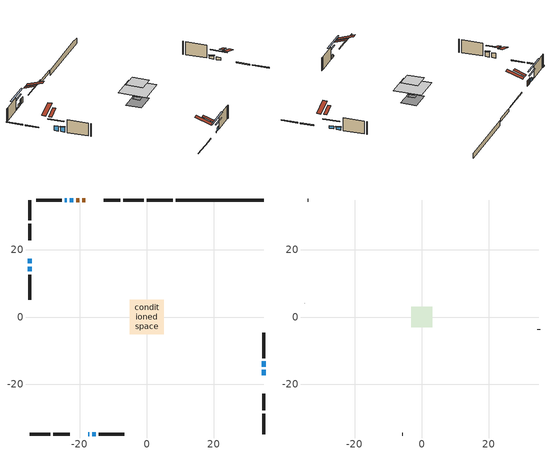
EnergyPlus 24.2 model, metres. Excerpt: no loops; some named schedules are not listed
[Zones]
conditioned space
 floor adiabatic (Floor2 construction): -1.28,-1.28 -1.28,1.28 1.28,1.28 1.28,-1.28 z1
 floor adiabatic (AdiabaticFloorConstruction): -5.12,-5.12 -5.12,5.12 5.12,5.12 5.12,-5.12 z3.44
 floor foundation (Slab1 construction): -3.74,-2.82 -3.74,2.82 3.74,2.82 3.74,-2.82 z-1.45
 floor foundation (Slab2 construction): -1.28,-1.28 -1.28,1.28 1.28,1.28 1.28,-1.28 z0
 wall outside (RimJoist1 construction): -0.88,34.82 -6.96,34.82 / -34.82,-34.82 -28.73,-34.82 / -34.82,34.82 -34.82,28.73 / 34.82,-34.82 34.82,-28.73 z1:1.3
 wall outside (RimJoist2 construction): -7.89,34.82 -12.81,34.82 / -27.8,-34.82 -22.89,-34.82 / -34.82,27.8 -34.82,22.89 / 34.82,-27.8 34.82,-22.89 z1:1.3
 wall outside (AdiabaticWallConstruction 1): -18.31,34.82 -19.15,34.82 / -20.08,34.82 -20.92,34.82 z1:3.03
 wall outside (AdiabaticWallConstruction): 34.82,-17.38 34.82,-15.73 / 34.82,-14.8 34.82,-13.15 z1:2.03; -17.38,-34.82 -17.09,-34.82 / -23.79,34.82 -24.36,34.82 z1:1.36; -21.85,34.82 -22.86,34.82 / -16.17,-34.82 -15.15,-34.82 z1:2.26; -34.82,17.38 -34.82,15.93 / -34.82,15.01 -34.82,13.56 z1:2.8
 wall outside (Wall1 construction): -25.29,34.82 -32.84,34.82 / -14.23,-34.82 -6.68,-34.82 / -34.82,12.63 -34.82,5.08 / 34.82,-12.22 34.82,-4.67 z1:5.88
 wall foundation (FoundationWall1 construction): 8.6,34.82,-1.45 8.6,34.82,0.61 32.19,34.82,0.61 32.19,34.82,0.5 34.82,34.82,0.5 34.82,34.82,-1.45
 wall foundation (FoundationWall2 construction): 7.67,34.82 0.05,34.82 z0:1
 window (WindowConstruction): 34.82,-17.38 34.82,-15.73 z1:2.03
 window (WindowConstruction 7): -17.38,-34.82 -17.1,-34.82 z1:1.35
 window (WindowConstruction 1): -21.85,34.82 -22.86,34.82 z1:2.26
 window (WindowConstruction 2): -16.17,-34.82 -15.16,-34.82 z1:2.26
 window (WindowConstruction 3): -34.82,17.38 -34.82,15.93 z1:2.8
 window (WindowConstruction 4): 34.82,-14.8 34.82,-13.15 z1:2.03
 window (WindowConstruction 5): -34.82,15.01 -34.82,13.56 z1:2.8
 window (WindowConstruction 6): -23.79,34.82 -24.36,34.82 z1:1.35
 door (Door): -18.31,34.82 -19.15,34.82 z1:3.03
 door (Door 1): -20.08,34.82 -20.92,34.82 z1:3.03
 ceiling adiabatic (AdiabaticFloorConstruction): 5.12,-5.12 5.12,5.12 -5.12,5.12 -5.12,-5.12 z3.44
 roof outside (Roof2 construction): -17.38,34.82,5.88 -17.38,30.57,7.29 -16.26,30.57,7.29 -16.26,34.82,5.88; -18.31,-34.82,5.88 -18.31,-30.57,7.29 -19.43,-30.57,7.29 -19.43,-34.82,5.88; -34.82,18.31,5.88 -30.57,18.31,7.29 -30.57,19.43,7.29 -34.82,19.43,5.88; 34.82,-18.31,5.88 30.57,-18.31,7.29 30.57,-19.43,7.29 34.82,-19.43,5.88
attic - vented
 floor to conditioned space (Floor1 construction Reversed): -3.11,-3.11 -3.11,3.11 3.11,3.11 3.11,-3.11 z5.88
 wall outside (Wall4 construction): -33.77,34.82 -33.89,34.82 / -5.75,-34.82 -5.63,-34.82 / -34.82,4.15 -34.82,4.03 / 34.82,-3.74 34.82,-3.62 z1:5.88
 roof outside (Roof1 construction): -15.33,34.82,5.88 -15.33,28.75,7.9 -13.73,28.75,7.9 -13.73,34.82,5.88; -20.36,-34.82,5.88 -20.36,-28.75,7.9 -21.96,-28.75,7.9 -21.96,-34.82,5.88; -34.82,20.36,5.88 -28.75,20.36,7.9 -28.75,21.96,7.9 -34.82,21.96,5.88; 34.82,-20.36,5.88 28.75,-20.36,7.9 28.75,-21.96,7.9 34.82,-21.96,5.88
shading: 34.82,-13.47 34.82,-19.64 35.23,-19.64 35.23,-13.47 z4.29; -12.1,-34.82 -22.38,-34.82 -22.38,-35.23 -12.1,-35.23 z6.35; -25.12,34.82 -19.59,34.82 -19.59,35.23 -25.12,35.23 z4.52; -12.9,-34.82 -18.43,-34.82 -18.43,-35.23 -12.9,-35.23 z4.52; -34.82,13.68 -34.82,19.64 -35.23,19.64 -35.23,13.68 z5.06; 34.82,-12.95 34.82,-15 35.23,-15 35.23,-12.95 z2.23; -34.82,13.36 -34.82,15.21 -35.23,15.21 -35.23,13.36 z3; -29.36,34.82 -18.79,34.82 -18.79,35.23 -29.36,35.23 z6.35
[Building]
Building 1: Terrain=Suburbs
[Site:Location]
Winnipeg Intl AP_MB: Latitude {deg}=49.91; Longitude {deg}=-97.24; Time Zone {hr}=-6; Elevation {m}=239; Keep Site Location Information=Yes
[Site:GroundTemperature:Shallow]
-2.46526, -5.11642, -5.32873, -4.07063, 0.979979, 6.00706, 10.3653, 13.1261, 13.3606, 11.1152, 6.8681, 1.99523
[Site:WaterMainsTemperature]
Calculation Method=Schedule; Temperature Schedule=mains temperature schedule
[Material] Roughness=Rough; Thermal Absorptance=0.9
Name | Thickness {m} | Conductivity {W/m-K} | Density {kg/m3} | Specific Heat {J/kg-K} | Solar Absorptance | Visible Absorptance
asphalt or fiberglass shingles | 0.00635 | 0.162714 | 1121.4 | 1465.45 | 0.84 | 0.84
ceiling loosefill ins | 0.169333 | 0.0480833 | 16.02 | 1046.75 | 0.7 | 0.7
ceiling stud and cavity | 0.1397 | 0.0892432 | 65.682 | 1177.47 | 0.7 | 0.7
concrete 4.0 in. | 0.1016 | 1.803125 | 2242.8 | 837.4 | 0.7 | 0.7
concrete 8.0 in. | 0.2032 | 1.803125 | 2242.8 | 837.4 | 0.7 | 0.7
door material | 0.04445 | 0.20624 | 512.64 | 1214.23 | 0.7 | 0.7
door material 1 | 0.04445 | 0.188738 | 512.64 | 1214.23 | 0.7 | 0.7
exterior vertical ins | 0.0454343 | 0.029427 | 32.04 | 1214.23 | 0.7 | 0.7
exterior vertical ins 1 | 0.0408312 | 0.029427 | 32.04 | 1214.23 | 0.7 | 0.7
floor covering | 0.0127 | 9.015625 | 54.468 | 1339.84 | 0.6 | 0.6
floor covering 1 | 0.0127 | 0.0433444 | 54.468 | 1339.84 | 0.6 | 0.6
floor rigid ins; wall rigid ins | 0.512978 | 0.029427 | 32.04 | 1214.23 | 0.7 | 0.7
floor stud and cavity | 0.0889 | 0.277099 | 50.32683 | 1063.81 | 0.7 | 0.7
floor stud and cavity 1 | 0.1397 | 1.75129 | 37.0049 | 1207.88 | 0.7 | 0.7
furniture material conditioned space 1 | 0.1524 | 0.115458 | 640.8 | 1214.23 | 0.6 | 0.6
gypsum board | 0.0127 | 0.160291 | 801 | 837.4 | 0.6 | 0.6
gypsum board 1 | 0.0127 | 0.160291 | 801 | 837.4 | 0.7 | 0.7
osb sheathing 0.5 in. | 0.0127 | 0.115458 | 512.64 | 1214.23 | 0.7 | 0.7
osb sheathing 0.75 in. | 0.01905 | 0.115458 | 512.64 | 1214.23 | 0.7 | 0.7
osb sheathing 2.0 in. | 0.0508 | 0.115458 | 512.64 | 1214.23 | 0.7 | 0.7
rim joist stud and cavity | 0.0508 | 0.177588 | 50.32683 | 1063.81 | 0.6 | 0.6
rim joist stud and cavity 1 | 0.0508 | 0.029095 | 125.044 | 1163.47 | 0.6 | 0.6
roof stud and cavity | 0.2032 | 0.117183 | 78.34581 | 1123.46 | 0.7 | 0.7
wall stud and cavity | 0.1397 | 0.278387 | 139.0536 | 1170.24 | 0.7 | 0.7
wall stud and cavity 1 | 0.0889 | 6.1454 | 50.32683 | 1063.81 | 0.6 | 0.6
wall stud and cavity 2 | 0.0889 | 0.380278 | 52.3479 | 1209.89 | 0.7 | 0.7
wall stud and cavity 3 | 0.0889 | 0.391764 | 83.0341 | 1211.67 | 0.7 | 0.7
wood siding | 0.0254 | 0.102417 | 544.68 | 1172.36 | 0.4 | 0.4
wood siding 1 | 0.00254 | 0.102417 | 544.68 | 1172.36 | 0.4 | 0.4
wood siding 2; wood siding 3; wood siding 4 | 0.0254 | 0.102417 | 544.68 | 1172.36 | 0.7 | 0.7
[WindowMaterial:SimpleGlazingSystem]
Name | U-Factor {W/m2-K} | Solar Heat Gain Coefficient
WindowMaterial | 4.28632 | 0.68
WindowMaterial 1 | 4.10292 | 0.69
WindowMaterial 2 | 3.85479 | 0.71
WindowMaterial 3 | 2.90827 | 0.43
[Construction]
AdiabaticFloorConstruction: floor stud and cavity 1, floor rigid ins, osb sheathing 0.75 in., floor covering 1
AdiabaticWallConstruction: wood siding 3, wall rigid ins, wall stud and cavity 2, gypsum board
AdiabaticWallConstruction 1: wood siding 4, wall rigid ins, wall stud and cavity 2, gypsum board
Door: door material
Door 1: door material 1
Floor1 construction Reversed: gypsum board, ceiling stud and cavity, ceiling loosefill ins
Floor2 construction: floor stud and cavity, floor covering
FoundationWall1 construction; FoundationWall2 construction: concrete 8.0 in., gypsum board 1
furniture construction conditioned space 1: furniture material conditioned space 1
PartitionWallConstruction: gypsum board, wall stud and cavity 3, gypsum board
RimJoist1 construction: wood siding 2, rim joist stud and cavity
RimJoist2 construction: wood siding 2, osb sheathing 2.0 in., rim joist stud and cavity 1
Roof1 construction: asphalt or fiberglass shingles
Roof2 construction: asphalt or fiberglass shingles, osb sheathing 0.75 in., roof stud and cavity, gypsum board
Slab1 construction; Slab2 construction: concrete 4.0 in.
Wall1 construction: wood siding, osb sheathing 0.5 in., wall stud and cavity, gypsum board
Wall4 construction: wood siding 1, wall stud and cavity 1
WindowConstruction; WindowConstruction 4: WindowMaterial
WindowConstruction 1; WindowConstruction 2: WindowMaterial 1
WindowConstruction 3; WindowConstruction 5: WindowMaterial 2
WindowConstruction 6; WindowConstruction 7: WindowMaterial 3
[Zone] Multiplier=1; Part of Total Floor Area=Yes
Name | Volume {m3}
attic - vented | 12.7329
conditioned space | 367.7
[Space]
Name | Zone | Volume {m3}
attic - vented 1 | attic - vented | 12.7329
conditioned space 1 | conditioned space | 367.7
[ZoneInfiltration:EffectiveLeakageArea]
infil attic - vented 1: Zone or Space=attic - vented 1; Schedule=Always On Discrete; Effective Air Leakage Area {cm2}=1293; Stack Coefficient=0.000479736; Wind Coefficient=1.47986e-05
[ZoneMixing]
whole house fan mix: Zone or Space=attic - vented; Schedule=Always On Continuous; Design Flow Rate Calculation Method=Flow/Zone; Design Flow Rate {m3/s}=0; Source Zone or Space=conditioned space
[SurfaceProperty:ExposedFoundationPerimeter] Exposed Perimeter Calculation Method=TotalExposedPerimeter
Name | Total Exposed Perimeter {m}
Slab1 | 26.213
Slab2 | 7.62
[InternalMass] Zone or ZoneList=conditioned space; Space or SpaceList=conditioned space 1
Name | Construction | Surface Area {m2}
furniture mass conditioned space 1 | furniture construction conditioned space 1 | 64.0427
partition wall mass | PartitionWallConstruction | 153.603
[Lights]
interior lighting: Zone or ZoneList or Space or SpaceList=conditioned space 1; Schedule=interior lighting schedule; Design Level Calculation Method=LightingLevel; Lighting Level {W}=343.2; Return Air Fraction=0; Fraction Radiant=0.6; Fraction Visible=0.2; Fraction Replaceable=1
[People]
occupants: Zone or ZoneList or Space or SpaceList=conditioned space 1; Number of People Schedule=occupants schedule; Number of People Calculation Method=People; Number of People=3; Fraction Radiant=0.314171; Sensible Heat Fraction=0.56303; Activity Level Schedule=occupants activity schedule; Carbon Dioxide Generation Rate {m3/s-W}=0; Enable ASHRAE 55 Comfort Warnings=No; Mean Radiant Temperature Calculation Type=EnclosureAveraged
[ElectricEquipment] Zone or ZoneList or Space or SpaceList=conditioned space 1; Design Level Calculation Method=EquipmentLevel
Name | Schedule | Design Level {W} | Fraction Latent | Fraction Radiant | Fraction Lost
clothes dryer | clothes dryer schedule | 140.772 | 0.015 | 0.081 | 0.85
clothes washer | clothes washer schedule | 32.1985 | 0.03 | 0.162 | 0.7
cooking range | cooking range schedule | 215.147 | 0.08 | 0.432 | 0.2
dishwasher | dishwasher schedule | 66.8632 | 0.3 | 0.18 | 0.4
fridge | fridge schedule | 72.9452 | 0 | 0.6 | 0
mech vent house fan | mech vent house fan schedule | 10 | 0 | 0 | 1
mech vent house fan cfis | mech vent house fan cfis schedule | 0 | 0 | 0 | 0
misc plug loads | misc plug loads schedule | 494.7 | 0.045 | 0.513 | 0.1
whole house fan | Always On Discrete | 0 | 0 | 0 | 1
[OtherEquipment] Zone or ZoneList or Space or SpaceList=conditioned space 1; Design Level Calculation Method=EquipmentLevel
Name | Fuel Type | Schedule | Design Level {W} | Fraction Latent | Fraction Radiant | Fraction Lost
clothes dryer 1 | Electricity | clothes dryer schedule | 0 | 0.015 | 0.081 | 0.85
cooking range 1 | Electricity | cooking range schedule | 0 | 0.08 | 0.432 | 0.2
general water use latent | None | general water use schedule | 62.594 | 1 | 0 | 0
general water use sensible | None | general water use schedule | -61.6891 | 0 | 0.6 | 0
mech vent house fan latent load | None | Always On Discrete | 0 | 1 | 0 | 0
mech vent house fan sensible load | None | Always On Discrete | 0 | 0 | 0 | 0
water heater energy adjustment1 | Electricity | Always On Discrete | 0.01 | 0 | 0 | 1
[ZoneInfiltration:DesignFlowRate] Zone or ZoneList or Space or SpaceList=conditioned space 1; Schedule=Always On Discrete; Design Flow Rate Calculation Method=Flow/Zone; Design Flow Rate {m3/s}=0
infil flow; natural vent flow; whole house fan flow
[AvailabilityManager:Scheduled]
furnace airloop Availability Manager: Schedule=Always On Discrete
[Foundation:Kiva] Initial Indoor Air Temperature {C}=21; Wall Depth Below Slab {m}=0.2032; Custom Block X Position 1 {m}=0.2159; Custom Block Z Position 1 {m}=0
Name | Wall Height Above Grade {m} | Custom Block Material Name 1 | Custom Block Depth 1 {m}
Foundation Kiva 1 | 0.609996 | exterior vertical ins | 2.05999
Foundation Kiva 2 | 0.999988 | exterior vertical ins 1 | 0.999988
[Foundation:Kiva:Settings]
Soil Conductivity {W/m-K}=0.849921; Soil Density {kg/m3}=1842.3; Soil Specific Heat {J/kg-K}=418.7; Ground Solar Absorptivity=0.9; Ground Thermal Absorptivity=0.9; Ground Surface Roughness {m}=0.03; Far-Field Width {m}=40; Deep-Ground Boundary Condition=ZeroFlux; Deep-Ground Depth {m}=40; Minimum Cell Dimension {m}=0.2; Maximum Cell Growth Coefficient=3; Simulation Timestep=Timestep
[Exterior:Lights]
exterior lighting: Schedule=exterior lighting schedule; Design Level {W}=75.6
[EnergyManagementSystem:GlobalVariable]
furnace_airloop_Fan_RTF
infil_program_Qfan
infil_program_Qinf
natural_vent_program_Qnv
natural_vent_program_Qwhf
[EnergyManagementSystem:Sensor]
Name | Output:Variable or Output:Meter Index Key | Output:Variable or Output:Meter
airflow_gain | infil flow | Infiltration Sensible Heat Gain Energy
airflow_gain_1 | natural vent flow | Infiltration Sensible Heat Gain Energy
airflow_gain_2 | whole house fan flow | Infiltration Sensible Heat Gain Energy
airflow_loss | infil flow | Infiltration Sensible Heat Loss Energy
airflow_loss_1 | natural vent flow | Infiltration Sensible Heat Loss Energy
airflow_loss_2 | whole house fan flow | Infiltration Sensible Heat Loss Energy
clg_load_cond |  | Cooling:EnergyTransfer:Zone:CONDITIONED SPACE
clg_sp_s; clg_sp_s_1 | cooling setpoint | Schedule Value
clothes_dryer_exhaust_0_sch_s | clothes dryer exhaust 0 schedule | Schedule Value
cool_season | cooling season schedule | Schedule Value
htg_load_cond |  | Heating:EnergyTransfer:Zone:CONDITIONED SPACE
htg_sp_s; htg_sp_s_1 | heating setpoint | Schedule Value
ig_ee_conv | clothes dryer | Electric Equipment Convective Heating Energy
ig_ee_conv_2 | cooking range | Electric Equipment Convective Heating Energy
ig_ee_conv_4 | fridge | Electric Equipment Convective Heating Energy
ig_ee_conv_5 | misc plug loads | Electric Equipment Convective Heating Energy
ig_ee_conv_6 | whole house fan | Electric Equipment Convective Heating Energy
ig_ee_rad | clothes dryer | Electric Equipment Radiant Heating Energy
ig_ee_rad_2 | cooking range | Electric Equipment Radiant Heating Energy
ig_ee_rad_4 | fridge | Electric Equipment Radiant Heating Energy
ig_ee_rad_5 | misc plug loads | Electric Equipment Radiant Heating Energy
ig_ee_rad_6 | whole house fan | Electric Equipment Radiant Heating Energy
ig_lgt_conv | interior lighting | Lights Convective Heating Energy
ig_lgt_rad | interior lighting | Lights Radiant Heating Energy
ig_lgt_vis | interior lighting | Lights Visible Radiation Heating Energy
ig_oe_conv | clothes dryer 1 | Other Equipment Convective Heating Energy
ig_oe_conv_1 | cooking range 1 | Other Equipment Convective Heating Energy
ig_oe_conv_2 | general water use latent | Other Equipment Convective Heating Energy
ig_oe_conv_3 | general water use sensible | Other Equipment Convective Heating Energy
ig_oe_conv_4 | water heater energy adjustment1 | Other Equipment Convective Heating Energy
ig_oe_rad | clothes dryer 1 | Other Equipment Radiant Heating Energy
ig_oe_rad_1 | cooking range 1 | Other Equipment Radiant Heating Energy
ig_oe_rad_2 | general water use latent | Other Equipment Radiant Heating Energy
ig_oe_rad_3 | general water use sensible | Other Equipment Radiant Heating Energy
ig_oe_rad_4 | water heater energy adjustment1 | Other Equipment Radiant Heating Energy
ig_ppl_conv | occupants | People Convective Heating Energy
ig_ppl_rad | occupants | People Radiant Heating Energy
im_conv | furniture mass conditioned space 1 | Surface Inside Face Convection Heat Gain Energy
im_conv_1 | partition wall mass | Surface Inside Face Convection Heat Gain Energy
im_ig | furniture mass conditioned space 1 | Surface Inside Face Internal Gains Radiation Heat Gain Energy
im_ig_1 | partition wall mass | Surface Inside Face Internal Gains Radiation Heat Gain Energy
im_lgt | furniture mass conditioned space 1 | Surface Inside Face Lights Radiation Heat Gain Energy
im_lgt_1 | partition wall mass | Surface Inside Face Lights Radiation Heat Gain Energy
im_sol | furniture mass conditioned space 1 | Surface Inside Face Solar Radiation Heat Gain Energy
im_sol_1 | partition wall mass | Surface Inside Face Solar Radiation Heat Gain Energy
im_surf | furniture mass conditioned space 1 | Surface Inside Face Net Surface Thermal Radiation Heat Gain Energy
im_surf_1 | partition wall mass | Surface Inside Face Net Surface Thermal Radiation Heat Gain Energy
mv_conv | mech vent house fan | Electric Equipment Convective Heating Energy
mv_conv_1 | mech vent house fan cfis | Electric Equipment Convective Heating Energy
mv_conv_2 | mech vent house fan latent load | Other Equipment Convective Heating Energy
mv_conv_3 | mech vent house fan sensible load | Other Equipment Convective Heating Energy
mv_rad | mech vent house fan | Electric Equipment Radiant Heating Energy
mv_rad_1 | mech vent house fan cfis | Electric Equipment Radiant Heating Energy
mv_rad_2 | mech vent house fan latent load | Other Equipment Radiant Heating Energy
mv_rad_3 | mech vent house fan sensible load | Other Equipment Radiant Heating Energy
natural_vent_s | natural vent schedule | Schedule Value
out_pb_s |  | Site Outdoor Air Barometric Pressure
out_wt_s |  | Site Outdoor Air Humidity Ratio
site_vw_s |  | Site Wind Speed
ss_back_out | Window1 | Surface Window Shortwave from Zone Back Out Window Heat Transfer Rate
ss_back_out_1 | Window11 | Surface Window Shortwave from Zone Back Out Window Heat Transfer Rate
ss_back_out_2 | Window3 | Surface Window Shortwave from Zone Back Out Window Heat Transfer Rate
ss_back_out_3 | Window4 | Surface Window Shortwave from Zone Back Out Window Heat Transfer Rate
ss_back_out_4 | Window5 | Surface Window Shortwave from Zone Back Out Window Heat Transfer Rate
ss_back_out_5 | Window6 | Surface Window Shortwave from Zone Back Out Window Heat Transfer Rate
ss_back_out_6 | Window8 | Surface Window Shortwave from Zone Back Out Window Heat Transfer Rate
ss_back_out_7 | Window9 | Surface Window Shortwave from Zone Back Out Window Heat Transfer Rate
ss_conv | Door1 | Surface Inside Face Convection Heat Gain Energy
ss_conv_1 | Door2 | Surface Inside Face Convection Heat Gain Energy
ss_conv_2 | Window1 | Surface Inside Face Convection Heat Gain Energy
ss_conv_3 | Window11 | Surface Inside Face Convection Heat Gain Energy
ss_conv_4 | Window3 | Surface Inside Face Convection Heat Gain Energy
ss_conv_5 | Window4 | Surface Inside Face Convection Heat Gain Energy
ss_conv_6 | Window5 | Surface Inside Face Convection Heat Gain Energy
ss_conv_7 | Window6 | Surface Inside Face Convection Heat Gain Energy
ss_conv_8 | Window8 | Surface Inside Face Convection Heat Gain Energy
ss_conv_9 | Window9 | Surface Inside Face Convection Heat Gain Energy
ss_ig | Door1 | Surface Inside Face Internal Gains Radiation Heat Gain Energy
ss_ig_1 | Door2 | Surface Inside Face Internal Gains Radiation Heat Gain Energy
ss_ig_2 | Window1 | Surface Inside Face Internal Gains Radiation Heat Gain Energy
ss_ig_3 | Window11 | Surface Inside Face Internal Gains Radiation Heat Gain Energy
ss_ig_4 | Window3 | Surface Inside Face Internal Gains Radiation Heat Gain Energy
ss_ig_5 | Window4 | Surface Inside Face Internal Gains Radiation Heat Gain Energy
ss_ig_6 | Window5 | Surface Inside Face Internal Gains Radiation Heat Gain Energy
ss_ig_7 | Window6 | Surface Inside Face Internal Gains Radiation Heat Gain Energy
ss_ig_8 | Window8 | Surface Inside Face Internal Gains Radiation Heat Gain Energy
ss_ig_9 | Window9 | Surface Inside Face Internal Gains Radiation Heat Gain Energy
ss_lgt | Door1 | Surface Inside Face Lights Radiation Heat Gain Energy
ss_lgt_1 | Door2 | Surface Inside Face Lights Radiation Heat Gain Energy
ss_sol | Door1 | Surface Inside Face Solar Radiation Heat Gain Energy
ss_sol_1 | Door2 | Surface Inside Face Solar Radiation Heat Gain Energy
ss_surf | Door1 | Surface Inside Face Net Surface Thermal Radiation Heat Gain Energy
ss_surf_1 | Door2 | Surface Inside Face Net Surface Thermal Radiation Heat Gain Energy
ss_surf_2 | Window1 | Surface Inside Face Net Surface Thermal Radiation Heat Gain Energy
ss_surf_3 | Window11 | Surface Inside Face Net Surface Thermal Radiation Heat Gain Energy
ss_surf_4 | Window3 | Surface Inside Face Net Surface Thermal Radiation Heat Gain Energy
ss_surf_5 | Window4 | Surface Inside Face Net Surface Thermal Radiation Heat Gain Energy
ss_surf_6 | Window5 | Surface Inside Face Net Surface Thermal Radiation Heat Gain Energy
ss_surf_7 | Window6 | Surface Inside Face Net Surface Thermal Radiation Heat Gain Energy
ss_surf_8 | Window8 | Surface Inside Face Net Surface Thermal Radiation Heat Gain Energy
ss_surf_9 | Window9 | Surface Inside Face Net Surface Thermal Radiation Heat Gain Energy
ss_trans_in | Window1 | Surface Window Transmitted Solar Radiation Rate
ss_trans_in_1 | Window11 | Surface Window Transmitted Solar Radiation Rate
ss_trans_in_2 | Window3 | Surface Window Transmitted Solar Radiation Rate
ss_trans_in_3 | Window4 | Surface Window Transmitted Solar Radiation Rate
ss_trans_in_4 | Window5 | Surface Window Transmitted Solar Radiation Rate
ss_trans_in_5 | Window6 | Surface Window Transmitted Solar Radiation Rate
ss_trans_in_6 | Window8 | Surface Window Transmitted Solar Radiation Rate
ss_trans_in_7 | Window9 | Surface Window Transmitted Solar Radiation Rate
ss_trans_out | Window1 | Surface Inside Face Initial Transmitted Diffuse Transmitted Out Window Solar Radiation Rate
ss_trans_out_1 | Window11 | Surface Inside Face Initial Transmitted Diffuse Transmitted Out Window Solar Radiation Rate
ss_trans_out_2 | Window3 | Surface Inside Face Initial Transmitted Diffuse Transmitted Out Window Solar Radiation Rate
ss_trans_out_3 | Window4 | Surface Inside Face Initial Transmitted Diffuse Transmitted Out Window Solar Radiation Rate
ss_trans_out_4 | Window5 | Surface Inside Face Initial Transmitted Diffuse Transmitted Out Window Solar Radiation Rate
ss_trans_out_5 | Window6 | Surface Inside Face Initial Transmitted Diffuse Transmitted Out Window Solar Radiation Rate
ss_trans_out_6 | Window8 | Surface Inside Face Initial Transmitted Diffuse Transmitted Out Window Solar Radiation Rate
ss_trans_out_7 | Window9 | Surface Inside Face Initial Transmitted Diffuse Transmitted Out Window Solar Radiation Rate
s_conv | Floor1 | Surface Inside Face Convection Heat Gain Energy
s_conv_1 | Floor2 | Surface Inside Face Convection Heat Gain Energy
s_conv_10 | RimJoist2:0 | Surface Inside Face Convection Heat Gain Energy
s_conv_11 | RimJoist2:180 | Surface Inside Face Convection Heat Gain Energy
s_conv_12 | RimJoist2:270 | Surface Inside Face Convection Heat Gain Energy
s_conv_13 | RimJoist2:90 | Surface Inside Face Convection Heat Gain Energy
s_conv_14 | Roof2:0 | Surface Inside Face Convection Heat Gain Energy
s_conv_15 | Roof2:180 | Surface Inside Face Convection Heat Gain Energy
s_conv_16 | Roof2:270 | Surface Inside Face Convection Heat Gain Energy
s_conv_17 | Roof2:90 | Surface Inside Face Convection Heat Gain Energy
s_conv_18 | Slab1 | Surface Inside Face Convection Heat Gain Energy
s_conv_19 | Slab2 | Surface Inside Face Convection Heat Gain Energy
s_conv_2 | FoundationWall1 | Surface Inside Face Convection Heat Gain Energy
s_conv_20 | Wall1:0 | Surface Inside Face Convection Heat Gain Energy
s_conv_21 | Wall1:180 | Surface Inside Face Convection Heat Gain Energy
s_conv_22 | Wall1:270 | Surface Inside Face Convection Heat Gain Energy
s_conv_23 | Wall1:90 | Surface Inside Face Convection Heat Gain Energy
s_conv_3 | FoundationWall2 | Surface Inside Face Convection Heat Gain Energy
s_conv_4 | inferred conditioned ceiling | Surface Inside Face Convection Heat Gain Energy
s_conv_5 | inferred conditioned floor | Surface Inside Face Convection Heat Gain Energy
s_conv_6 | RimJoist1:0 | Surface Inside Face Convection Heat Gain Energy
s_conv_7 | RimJoist1:180 | Surface Inside Face Convection Heat Gain Energy
s_conv_8 | RimJoist1:270 | Surface Inside Face Convection Heat Gain Energy
s_conv_9 | RimJoist1:90 | Surface Inside Face Convection Heat Gain Energy
s_ig | Floor1 | Surface Inside Face Internal Gains Radiation Heat Gain Energy
s_ig_1 | Floor2 | Surface Inside Face Internal Gains Radiation Heat Gain Energy
s_ig_10 | RimJoist2:0 | Surface Inside Face Internal Gains Radiation Heat Gain Energy
s_ig_11 | RimJoist2:180 | Surface Inside Face Internal Gains Radiation Heat Gain Energy
s_ig_12 | RimJoist2:270 | Surface Inside Face Internal Gains Radiation Heat Gain Energy
s_ig_13 | RimJoist2:90 | Surface Inside Face Internal Gains Radiation Heat Gain Energy
s_ig_14 | Roof2:0 | Surface Inside Face Internal Gains Radiation Heat Gain Energy
s_ig_15 | Roof2:180 | Surface Inside Face Internal Gains Radiation Heat Gain Energy
s_ig_16 | Roof2:270 | Surface Inside Face Internal Gains Radiation Heat Gain Energy
s_ig_17 | Roof2:90 | Surface Inside Face Internal Gains Radiation Heat Gain Energy
s_ig_18 | Slab1 | Surface Inside Face Internal Gains Radiation Heat Gain Energy
s_ig_19 | Slab2 | Surface Inside Face Internal Gains Radiation Heat Gain Energy
s_ig_2 | FoundationWall1 | Surface Inside Face Internal Gains Radiation Heat Gain Energy
s_ig_20 | Wall1:0 | Surface Inside Face Internal Gains Radiation Heat Gain Energy
s_ig_21 | Wall1:180 | Surface Inside Face Internal Gains Radiation Heat Gain Energy
s_ig_22 | Wall1:270 | Surface Inside Face Internal Gains Radiation Heat Gain Energy
s_ig_23 | Wall1:90 | Surface Inside Face Internal Gains Radiation Heat Gain Energy
